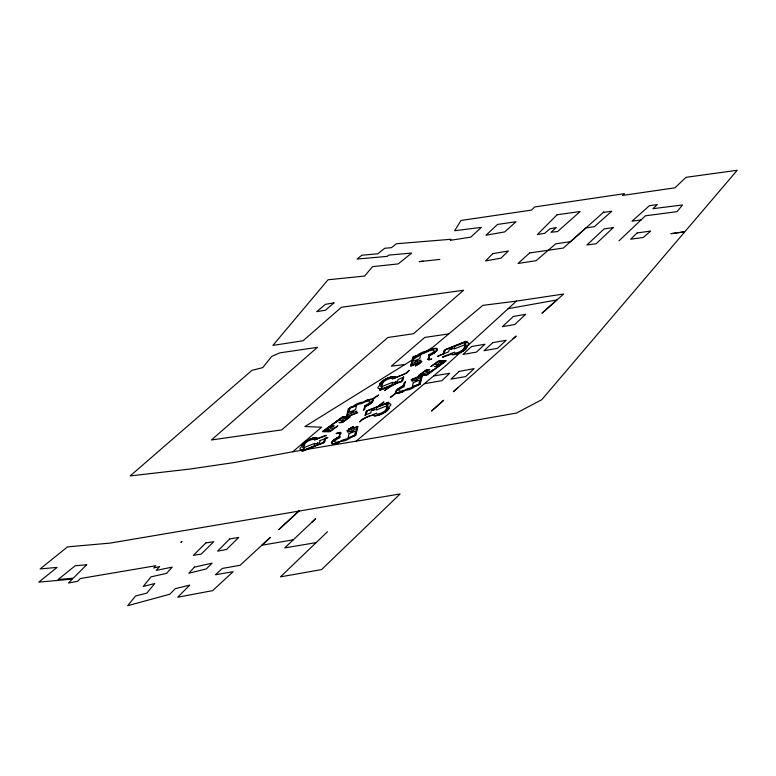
<?xml version="1.0" encoding="UTF-8"?>
<svg xmlns="http://www.w3.org/2000/svg" width="776" height="776" viewBox="0 0 776 776"><rect width="100%" height="100%" fill="white"/><g stroke="black" fill="none" stroke-linecap="round" stroke-linejoin="round"><path stroke-width="1.16" d="M331.381 443.106L331.575 442.378M373.217 400.27L372.422 401.881M301.621 451.108C302.873 448.14 301.554 451.273 302.834 450.808L323.757 442.427L325.125 438.042L325.939 438.12A4.578 1.358 -25.8 0 0 327.889 437.48L325.61 438.459L324.805 441.854M323.185 431.34L342.459 417.226M326.269 435.549L317.355 438.886A8.41 2.483 -25.8 0 0 310.41 439.003A8.41 2.483 -25.8 0 0 302.097 445.065L304.987 443.911A5.219 1.542 -25.8 0 1 310.148 440.147A5.219 1.542 -25.8 0 1 314.435 440.137L317.287 438.896M379.571 390.085L380.444 388.669M389.086 408.04L388.892 408.671M410.679 365.874L412.9 357.115M442.524 356.892L451.642 353.449M445.589 361.092L426.228 375.186M467.171 341.295C465.998 344.137 467.181 341.197 465.959 341.556L444.871 349.918L444.008 353.672L448.732 351.78L449.595 348.026M467.026 347.066L465.872 348.89M301.767 445.288L302.33 444.144M339.907 433.9L339.219 436.849L337.996 437.421M339.946 433.726C340.305 431.446 335.242 434.647 336.202 433.338A18.488 5.471 -25.8 0 0 339.975 432.426L340.286 432.358M340.344 432.407L340.315 432.533A4.607 1.358 -25.8 0 0 340.625 433.124L340.771 433.134M339.839 436.636C338.258 435.161 341.944 432.581 341.178 432.93M338.957 442.145L338.889 442.456A8.051 2.386 -25.8 0 1 332.021 442.737A8.051 2.386 -25.8 0 1 339.287 437.053L339.316 437.043M348.366 408.554L346.484 416.722L341.974 417.255L322.632 431.427M348.269 430.399L347.832 432.28L357.28 428.498L357.717 426.625L346.843 430.893L347.929 430.205A4.607 1.358 -25.8 0 0 348.608 429.225L348.637 429.089M356.329 412.987L356.766 411.105L347.308 414.879L346.882 416.76L357.755 412.493L350.383 415.664A12.697 3.754 -25.8 0 0 349.113 416.751L342.555 417.178L335.319 422.561M365.108 401.056L364.07 401.832M365.641 401.24L365.709 400.93A8.022 2.377 -25.8 0 1 371.879 399.756L371.908 399.766A8.061 2.386 -25.8 0 1 365.302 406.333L365.302 406.333M364.749 406.75L363.313 410.494M366.02 411.59L365.089 415.635L367.339 410.873M388.339 403.704L388.485 402.511L366.922 410.97L366.059 414.724L370.782 412.842L371.646 409.088M380.453 388.66L380.308 389.862L401.861 381.394L402.734 377.64L398.001 379.532L397.137 383.286M381.608 383.645L379.784 384.382L379.891 383.693M387.913 408.04L389.028 407.982M402.783 380.744L403.704 376.729L401.454 381.491M404.034 385.623L405.479 381.87M403.151 391.133L403.084 391.444A8.041 2.377 -25.8 0 1 396.992 392.627L396.885 392.608A8.061 2.386 -25.8 0 1 403.481 386.031L403.927 385.759M403.685 391.308L404.665 390.512M429.836 350.219L429.904 349.908A8.051 2.386 -25.8 0 1 436.772 349.627A8.051 2.386 -25.8 0 1 429.497 355.311L429.05 355.583M428.148 359.201C425.733 360.336 430.845 357.542 428.944 355.728M428.847 358.638L429.109 359.579L429.671 359.443M428.885 358.473L429.565 355.515L433.91 353.148M443.998 350.471L443.193 353.904L437.354 356.465L439.294 355.67A4.578 1.358 -25.8 0 1 442.844 354.244L443.668 354.322L445.288 349.821M465.134 347.658L466.745 346.979M349.171 429.157L353.497 426.46A18.488 5.471 -25.8 0 1 349.064 428.798L348.657 429.05M437.266 349.879L436.975 348.531M349.171 429.176L348.579 429.972L356.979 426.616M419.622 363.187L420.204 362.392L411.813 365.748M404.18 382.723L403.229 385.915M331.876 441.893L333.855 439.953M364.138 401.949L365.496 401.405M380.191 383.208L381.637 381.714M340.451 441.447L339.063 442.01M428.333 350.936L429.729 350.364M388.601 409.156L387.486 410.368M404.645 390.425L403.2 391.046M436.917 350.48L435.957 351.547M365.127 401.027L366.233 400.494M302.339 444.134L302.921 443.474M352.285 406.614L349.636 407.594M352.294 436.781L355.33 435.608M416.479 355.592L413.938 356.533M323.563 431.136L330.809 425.888L334.194 425.84L330.702 426.199L324.3 430.874L330.644 430.855L337.735 425.83M337.773 425.937L330.072 431.563L323.611 431.223M396.371 390.493C395.799 395.954 382.791 401.522 396.662 393.034M431 366.447L438.712 360.801L445.172 361.141M433.464 369.822L426.47 374.944M445.211 361.247L437.984 366.485L434.599 366.534L438.081 366.165L444.483 361.49L438.149 361.509L431.058 366.544M396.371 390.483L397.031 389.804M361.451 420.437C365.263 417.818 370.424 413.957 374.837 415.868M361.441 420.437L359.56 421.95A18.488 5.471 -25.8 0 0 361.703 419.574L362.411 419.147A4.607 1.358 -25.8 0 0 364.429 418.157L373.615 414.51M364.477 409.796L365.37 406.537L366.602 405.964M372.17 402.152L371.442 402.851M465.862 348.899L464.931 349.743M408.399 370.841L406.517 372.936L403.365 374.391M327.491 531.725L280.456 576.869L321.584 569.574L400.125 493.934L110.25 543.093L67.512 546.876L40.139 568.934L57.065 567.411L38.8 582.116L72.381 579.1L68.501 582.999L77.639 581.321L80.394 578.518L155.704 565.743L153.764 568.003L159.643 566.519L156.248 570.389L172.214 567.12L166.607 573.348L151.019 576.849L143.259 586.462L154.734 583.513L146.887 593.087L135.528 596.007L127.71 605.707L169.886 594.193L175.192 588.703L189.751 585.104L177.704 597.239L212.634 590.623L233.13 571.718L215.486 574.715L222.334 568.43L240.114 565.277L270.32 537.419L261.851 545.247L293.27 539.805M303.067 443.329L303.862 442.621M388.349 403.695L388.97 403.423L388.737 402.172M619.025 240.812L645.399 215.815L677.041 211.654L682.54 204.961L652.926 208.686L657.32 204.524L649.357 205.756L631.974 221.209L641.102 219.889M408.409 370.841L409.301 370.394A18.488 5.471 -25.8 0 0 407.09 372.79L406.381 373.217A4.607 1.358 -25.8 0 0 404.354 374.207L395.469 377.766M311.709 522.374L315.657 518.659L284.714 547.895L316.133 542.628M420.165 384.159L422.309 375.642L426.819 375.118L446.239 360.753L439.672 360.578A17.538 5.189 -25.8 0 1 439.614 360.937L445.589 360.985M508.154 308.673L516.447 301.098L563.638 294.017L541.968 313.203L556.955 299.924L508.154 308.673L446.54 365.05L356.213 441.146L292.756 451.777L233.605 462.641L189.46 469.102L130.174 475.921L251.87 370.404L262.763 367.601L271.639 356.475L279.767 352.867L317.433 347.338L211.411 439.982L281.775 429.875L387.845 337.502L413.55 333.719L463.602 290.243L341.421 307.277L303.038 340.771L272.91 345.398L328.044 279.777L364.652 276.052L372.499 266.672L398.233 263.898L411.687 253.063L388.727 255.11L387.156 256.381L357.076 259.048L361.829 255.226L377.844 253.791L384.692 248.281L391.473 247.67L396.371 243.751L450.924 239.28L450.361 240.298L470.741 237.155L481.353 227.368L454.629 230.744L460.993 220.471L531.541 210.092L534.683 206.94L624.486 193.661L622.459 195.455L674.955 187.811L686.013 177.326L737.2 170.293L541.735 399.727L516.399 413.084L356.213 441.146M387.476 410.378L386.613 411.096M513.111 338.782L516.166 336.056L453.359 391.705L458.18 387.447M419.467 376.166L421.058 375.642L419.457 376.166M371.442 402.86L370.55 403.578M292.756 451.777L321.574 427.217L304.89 426.558L433.027 347.085L482.837 305.366L516.447 301.098M381.647 381.705L382.17 381.278M435.462 351.984L434.938 352.411M397.516 389.368L398.243 388.795M303.872 442.621L305.24 441.602M464.921 349.753L463.97 350.471M382.18 381.268L383.189 380.541M366.379 411.193L366.873 410.873M333.864 439.953L335.31 438.935M386.603 411.096L385.604 411.823M434.735 352.566L433.92 353.138M370.54 403.578L369.512 404.306M398.253 388.786L398.845 388.359M342.459 417.624L335.368 422.648M345.398 417.73L341.75 420.388L338.714 420.398M463.961 350.48L462.884 351.198M419.962 384.324L416.353 385.885L419.787 384.091L421.64 375.759L411.037 379.881L418.4 376.709A12.697 3.754 -25.8 0 0 419.67 375.613L426.131 375.225L418.613 375.477L426.431 369.803L429.885 369.725L426.393 370.094L419.991 374.76L426.334 374.75L433.425 369.715M355.699 435.385L357.823 426.412M383.199 380.541L387.079 378.378M305.249 441.592L305.899 441.166M385.594 411.833L382.49 413.618M369.502 404.306L368.115 405.159M399.291 388.058L403.21 385.924M335.319 438.935L337.987 437.431M305.919 441.166L312.699 438.091L316.298 437.577L317.675 438.537L325.115 435.559M462.874 351.208L461.196 352.168M387.864 408.069L387.389 408.273M413.23 356.882L413.918 356.543M404.771 382.228L405.46 381.879M443.368 356.911L442.63 356.989M368.105 405.159L366.611 405.955M325.396 435.462L326.26 435.462M417.284 364.613L415.354 365.981A18.488 5.471 -25.8 0 1 419.719 363.575L420.185 363.149A4.607 1.358 -25.8 0 1 420.805 362.179L421.95 361.47L411.309 365.564L413.21 357.232L416.547 355.689M417.284 364.613L419.263 363.566M429.642 349.792L428.323 350.83M461.186 352.178L460.692 352.43M460.682 352.44L458.878 353.274M382.471 413.627L380.667 414.442M387.088 378.368L388.892 377.621M367.155 410.727L377.505 406.585L383.926 401.9L378.397 406.226L388.175 402.317M429.661 349.782L431.699 349.016M445.23 349.607L466.017 341.304M401.425 381.734L401.512 381.695C398.098 380.143 373.45 398.786 390.396 386.138L380.017 390.202M403.326 391.57L401.289 392.336M342.497 417.333L350.18 416.896L342.42 422.532L338.908 422.639L342.4 422.28L348.802 417.604L342.361 417.74M323.563 442.756L302.659 451.108M458.606 353.39L456.579 354.128M380.657 414.452L377.66 415.461M424.676 352.847L428.08 351.489M366.243 400.484L369.628 399.465M347.609 416.537L347.095 416.547L348.996 408.283L352.352 406.711M356.911 426.868L357.493 426.839L355.592 435.103L352.265 436.675M338.103 442.989L340.519 441.544M388.912 377.611L391.812 376.738M338.094 442.999L334.757 443.959M443.445 356.882L451.234 354.215M403.297 374.42L395.624 377.485L395.343 376.894M401.027 392.413L400.309 392.627M429.681 359.443L431.679 358.939L431.194 359.317A18.488 5.471 -25.8 0 0 428.808 359.938L428.478 359.831A4.607 1.358 -25.8 0 0 428.168 359.24M455.832 354.341L452.088 354.729M432.921 348.657L436.558 348.366M400.057 392.695L398.738 392.976M377.65 415.47L374.847 415.868M387.428 408.787L388.446 408.399A8.051 2.386 -25.8 0 1 380.929 414.103A8.051 2.386 -25.8 0 1 373.809 414.588M391.822 376.738L392.666 376.583M369.638 399.465L370.841 399.291M424.365 383.732L441.874 380.667L449.721 373.285L433.639 375.962M411.144 365.942L410.708 365.903M334.747 443.959L331.546 443.591M398.728 392.976L397.768 393.083M303.494 445.143L301.835 445.443M448.8 333.884L424.763 337.434L391.337 366.156L404.946 364.497M392.675 376.583L395.091 376.729M423.347 261.182L419.205 261.638L439.866 259.407M370.85 399.291L371.685 399.281M397.758 393.083L396.672 393.034M438.052 361.626L441.088 361.626L437.441 364.284L434.405 364.293M334.388 428.071L331.352 428.08L327.705 430.748L330.741 430.738M323.243 431.398L329.102 431.388M371.694 399.281L378.659 394.994L372.558 399.446L373.207 400.183M322.632 431.728L329.189 431.766A17.538 5.189 -25.8 0 1 329.179 431.427M465.823 344.845A3.473 1.028 -25.8 0 1 464.485 346.3L464.203 347.638A6.78 2.008 -25.8 0 0 468.801 343.71A6.78 2.008 -25.8 0 0 465.26 343.04L464.931 344.399A3.473 1.028 -25.8 0 1 465.668 344.515M428.071 351.48A6.78 2.008 -25.8 0 0 422.658 352.178A6.78 2.008 -25.8 0 0 416.499 356.106L419.894 354.758A3.473 1.028 -25.8 0 1 424.676 352.847M381.074 386.797A3.473 1.028 -25.8 0 0 381.811 386.904L381.501 388.262A6.78 2.008 -25.8 0 1 377.931 387.593A6.78 2.008 -25.8 0 1 382.539 383.674L382.248 385.012A3.473 1.028 -25.8 0 0 380.919 386.458M303.125 447.849A3.473 1.028 -25.8 0 0 303.862 447.965L303.532 449.323A6.78 2.008 -25.8 0 1 299.982 448.654A6.78 2.008 -25.8 0 1 304.59 444.735L304.299 446.064A3.473 1.028 -25.8 0 0 302.97 447.519M352.285 436.257A6.78 2.008 -25.8 0 1 346.135 440.186A6.78 2.008 -25.8 0 1 340.722 440.884L344.108 439.517A3.473 1.028 -25.8 0 0 348.899 437.606M387.874 405.906A3.473 1.028 -25.8 0 1 386.535 407.361L386.254 408.69A6.78 2.008 -25.8 0 0 390.852 404.771A6.78 2.008 -25.8 0 0 387.311 404.102L386.981 405.46A3.473 1.028 -25.8 0 1 387.719 405.576M302.397 445.026A8.051 2.386 -25.8 0 1 309.915 439.323A8.051 2.386 -25.8 0 1 317.035 438.838M380.347 383.965A8.051 2.386 -25.8 0 1 387.864 378.261A8.051 2.386 -25.8 0 1 394.984 377.786M466.395 347.347A8.051 2.386 -25.8 0 1 458.878 353.051A8.051 2.386 -25.8 0 1 451.758 353.526M315.803 443.94L318.218 442.892L315.842 443.843M325.668 430.321L327.976 429.322L325.687 430.282M345.116 419.069L347.425 418.07L345.136 419.03M351.198 412.386L353.613 411.329L351.198 412.386M350.975 431.97L353.371 430.884L350.975 431.97M372.625 410.446L375.041 409.398L372.635 410.397M393.752 382.888L396.167 381.831L393.752 382.888M415.393 361.364L417.789 360.277L415.412 361.315M415.17 380.948L417.585 379.9L415.17 380.948M421.358 374.216L423.667 373.207L421.407 374.119M440.807 362.964L443.115 361.955L440.807 362.964M450.575 349.384L452.99 348.337L450.575 349.384M304.144 447.558L303.542 450.167L314.047 445.967L314.649 443.368L304.144 447.558M320.051 440.584L319.188 444.338L323.912 442.456L324.785 438.702L320.051 440.584M338.908 441.525L338.646 442.669A8.41 2.483 -25.8 0 1 331.73 442.689A8.41 2.483 -25.8 0 1 340.034 436.626L339.772 437.771A5.219 1.542 -25.8 0 0 334.621 441.534A5.219 1.542 -25.8 0 0 338.908 441.525M349.928 408.157L348.967 412.328L355.534 409.699L356.494 405.538L349.928 408.157M349.064 433.677L348.104 437.848L354.661 435.229L355.621 431.058L349.064 433.677M364.817 405.615L364.555 406.76A8.41 2.483 -25.8 0 0 372.868 400.697A8.41 2.483 -25.8 0 0 365.952 400.717L365.68 401.861A5.219 1.542 -25.8 0 1 369.977 401.852A5.219 1.542 -25.8 0 1 364.817 405.615M376.796 407.458L376.195 410.058L386.69 405.867L387.292 403.258L376.796 407.458M382.093 386.506L381.491 389.106L391.996 384.915L392.598 382.306L382.093 386.506M403.103 390.503L402.841 391.647A8.41 2.483 -25.8 0 1 395.925 391.667A8.41 2.483 -25.8 0 1 404.228 385.604L403.966 386.749A5.219 1.542 -25.8 0 0 398.815 390.512A5.219 1.542 -25.8 0 0 403.103 390.503M411.503 363.866L411.076 365.738L420.524 361.965L420.961 360.083L411.503 363.866M414.122 357.135L413.162 361.306L419.729 358.687L420.689 354.516L414.122 357.135M412.463 379.386L412.027 381.259L421.475 377.485L421.911 375.603L412.463 379.386M413.259 382.665L412.298 386.836L418.856 384.207L419.816 380.036L413.259 382.665M429.012 354.593L428.75 355.738A8.41 2.483 -25.8 0 0 437.063 349.675A8.41 2.483 -25.8 0 0 430.147 349.695L429.875 350.839A5.219 1.542 -25.8 0 1 434.172 350.83A5.219 1.542 -25.8 0 1 429.012 354.593M454.746 346.397L454.144 349.006L464.64 344.806L465.241 342.197L454.746 346.397M194.378 567.12L188.869 573.241L206.329 568.895L212.071 563.172L194.378 567.12M181.536 541.667L180.905 542.346L181.885 541.299L181.536 541.667M492.741 253.674L485.592 260.891L500.937 258.175L508.377 250.978L492.741 253.674M86.679 564.744L73.313 578.159L58.113 579.527L75.156 565.791L86.679 564.744M229.696 538.951L217.581 551.125L226.485 549.505L238.746 537.448L229.696 538.951M557.061 214.777L537.39 234.536L544.626 233.343L549.99 228.765L556.295 227.562L550.999 232.276L557.595 231.539L580.147 211.508L557.061 214.777M205.863 542.909L193.399 555.344L201.265 554.054L213.749 541.716L205.863 542.909M637.057 232.965L630.616 239.221L643.226 237.485L650.705 231.054L637.057 232.965M613.273 227.601L596.123 243.78L586.937 244.974L604.116 228.92L613.273 227.601M459.179 371.384L450.953 379.125L465.649 376.593L474.107 368.639L459.179 371.384M497.542 224.429L486.009 235.225L504.72 231.908L516.03 221.742L497.542 224.429M348.773 416.693L347.735 416.722L349.588 415.985L348.773 416.683M513.363 316.462L502.353 326.696L514.721 324.514L525.721 314.28L513.363 316.462M299.119 510.86L278.972 529.436L299.119 510.86M492.721 342.652L484.03 350.704L497.494 348.337L506.185 340.286L492.721 342.652M471.585 346.503L462.991 354.399L476.357 352.149L484.951 344.253L471.585 346.503M529.678 252.937L517.999 263.5L536.129 260.678L555.752 243.809L570.486 241.685L603.835 212.003L603.35 212.44L611.798 211.198L594.387 226.679L586.006 227.892L563.327 248.058L529.678 252.937M443.581 400.368L431.699 410.902L443.581 400.368M333.942 302.912L325.445 310.264L316.734 311.632L325.483 304.299L333.942 302.912M330.44 426.616L329.14 427.557L331.963 426.606L330.44 426.616M342.439 420.922L341.139 421.863L343.952 420.912L342.439 420.922M426.131 370.501L424.831 371.452L427.644 370.501L426.131 370.501M427.042 371.976L423.395 374.633L426.431 374.624L430.079 371.966L427.042 371.976M438.13 364.807L436.83 365.758L439.643 364.807L438.13 364.807M454.348 352.226L451.467 353.381A8.41 2.483 -25.8 0 0 458.383 353.361A8.41 2.483 -25.8 0 0 466.696 347.299L463.805 348.453A5.219 1.542 -25.8 0 1 458.645 352.217A5.219 1.542 -25.8 0 1 454.348 352.226M382.937 382.849L380.046 384.004A8.41 2.483 -25.8 0 1 388.359 377.941A8.41 2.483 -25.8 0 1 395.275 377.922L392.384 379.076A5.219 1.542 -25.8 0 0 388.097 379.086A5.219 1.542 -25.8 0 0 382.937 382.849M355.699 405.78L352.294 407.138A6.78 2.008 -25.8 0 1 358.464 403.19A6.78 2.008 -25.8 0 1 363.876 402.501L360.481 403.86A3.473 1.028 -25.8 0 0 355.699 405.78M408.302 388.504L404.907 389.862A6.78 2.008 -25.8 0 0 410.329 389.174A6.78 2.008 -25.8 0 0 416.479 385.245L413.094 386.584A3.473 1.028 -25.8 0 1 408.312 388.504M376.399 413.288L373.518 414.442A8.41 2.483 -25.8 0 0 380.434 414.423A8.41 2.483 -25.8 0 0 388.737 408.36L385.856 409.515A5.219 1.542 -25.8 0 1 380.696 413.278A5.219 1.542 -25.8 0 1 376.399 413.288M684.413 231.83L671.085 233.673L684.413 231.83"/></g></svg>
